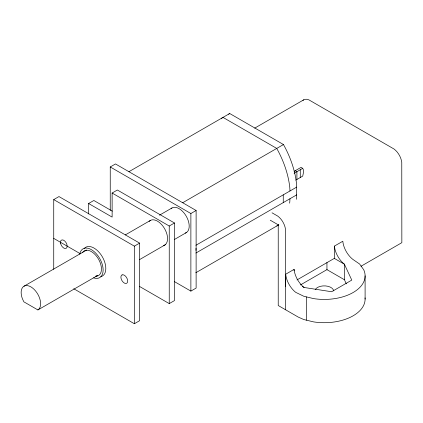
<?xml version="1.0" encoding="UTF-8"?>
<svg xmlns="http://www.w3.org/2000/svg" width="423" height="423" viewBox="0 0 423 423"><rect width="100%" height="100%" fill="white"/><g stroke="black" fill="none" stroke-linecap="round" stroke-linejoin="round"><path stroke-width="0.63" d="M285.604 286.508L285.689 274.226L294.085 269.377A17.391 10.041 60 0 0 304.084 287.476L331.621 291.738L351.777 280.1L344.401 264.201A17.391 10.041 60 0 1 334.403 246.101L342.804 241.253A17.391 10.041 60 0 0 352.798 259.352L359.629 264.042L363.711 269.731A40.862 23.593 0 0 1 313.665 298.622L303.809 296.269L295.682 292.325A17.391 10.041 60 0 1 285.689 274.226M294.08 270.672L294.085 269.377M334.403 246.101L334.318 258.379L344.401 264.201L344.401 279.719L346.31 283.838M289.977 198.736L289.797 201.866A68.896 39.778 60 0 1 289.623 203.183M128.925 171.701L229.715 113.512L283.468 144.544A68.896 39.778 60 0 1 296.518 183.756L296.518 197.99A68.896 39.778 60 0 1 296.343 199.302M195.976 250.453L196.013 248.29M37.906 309.943L39.323 308.626A13.774 7.952 60 0 0 30.89 286.884A13.774 7.952 60 0 0 22.456 298.887L23.873 301.842L37.906 309.943L97.576 275.532A13.774 7.952 60 0 1 95.561 276.156M53.737 269.292L53.737 199.593L58.977 196.568L139.606 243.119L139.606 320.708L134.366 323.738L73.75 288.74M110.244 210.368L110.244 166.969L115.484 163.944L196.119 210.495L196.119 288.084L190.879 291.109L174.292 281.538M88.608 213.959L88.608 203.516L93.848 200.486L112.328 211.156M88.608 203.516L112.127 217.089L112.127 193.036L117.367 190.012L174.482 222.99L174.482 300.579L169.242 303.603L139.505 286.434M254.704 128.137L303.709 99.844M24 286.202L86.593 250.067M125.282 234.934L150.355 220.457M159.466 215.196L171.992 207.968M182.678 202.739L283.468 144.544M53.737 199.593L134.366 246.149L139.606 243.119M112.127 193.036L169.242 226.014L174.482 222.99M110.244 166.969L190.879 213.52L196.119 210.495M139.537 259.622L165.747 244.489M174.287 239.561L186.247 232.655M294.107 171.378L301.049 167.371L302.725 168.343L303.397 169.829L303.629 171.701L302.725 176.1L295.788 180.108M294.107 173.319L302.725 168.343M195.902 245.287L296.692 187.098M195.902 253.044L296.692 194.855M195.791 272.756L278.429 225.047M296.983 279.936L334.461 258.3M300.393 284.965L327.079 269.557M361.009 266.247L401.85 242.67L401.771 162.485A12.796 7.387 60 0 0 393.982 148.991L308.927 99.886A12.796 7.387 60 0 0 302.931 100.42M53.737 238.387L80.09 253.61M295.228 170.733L296.909 171.701L296.909 179.463M272.031 212.806L277.737 216.1A12.796 7.387 60 0 1 285.604 231.006L285.604 309.784M270.249 220.209L278.228 224.814L278.228 305.522L298.236 317.076L303.809 319.545L313.665 321.903A40.862 23.593 0 0 0 365.049 297.887M344.401 279.719L326.942 269.636L326.942 262.524M302.403 286.508L304.084 287.476M289.977 190.974L289.797 187.638A68.896 39.778 60 0 0 276.748 148.425L222.995 117.393A68.896 39.778 60 0 0 221.441 118.472M365.102 275.838L365.102 299.114M306.538 296.92L306.538 320.195M300.267 169.76L300.267 177.523M283.257 194.855L283.257 202.617M190.879 213.52L190.879 291.109M169.242 226.014L169.242 303.603M134.366 246.149L134.366 323.738M315.309 289.48A9.502 5.488 0 0 1 325.483 285.916A9.502 5.488 0 0 1 333.71 290.876M228.669 114.215A68.896 39.778 60 0 1 229.715 113.512M278.81 224.544A68.896 39.778 60 0 1 276.748 226.014M84.124 248.655A16.629 9.602 60 0 1 102.17 256.534A16.629 9.602 60 0 1 100.806 276.679M171.119 208.608A14.255 8.227 60 0 1 186.247 216.195A14.255 8.227 60 0 1 185.253 233.089M149.097 221.499A14.255 8.227 60 0 1 164.373 228.283A14.255 8.227 60 0 1 163.616 245.578M79.778 254.191A16.629 9.602 60 0 1 91.965 250.004A16.629 9.602 60 0 1 103.09 269.028A16.629 9.602 60 0 1 93.62 277.848M82.638 252.351A14.255 8.227 60 0 1 98.501 259.119A14.255 8.227 60 0 1 96.391 276.208M122.147 274.934A2.379 1.375 60 0 0 121.56 275.336A2.379 1.375 60 0 0 121.158 275.992A2.379 1.375 60 0 0 120.967 276.864A2.379 1.375 60 0 0 121.004 277.89A2.379 1.375 60 0 0 121.264 279A2.379 1.375 60 0 0 121.729 280.116A2.379 1.375 60 0 0 122.369 281.168A2.379 1.375 60 0 0 123.141 282.078A2.379 1.375 60 0 0 123.992 282.786A2.379 1.375 60 0 0 124.859 283.246A2.379 1.375 60 0 0 125.689 283.426A2.379 1.375 60 0 0 126.424 283.31A2.379 1.375 60 0 0 127.016 282.913A2.379 1.375 60 0 0 127.418 282.252A2.379 1.375 60 0 0 127.609 281.38A2.379 1.375 60 0 0 127.572 280.359A2.379 1.375 60 0 0 127.312 279.249A2.379 1.375 60 0 0 126.847 278.128A2.379 1.375 60 0 0 126.202 277.081A2.379 1.375 60 0 0 125.435 276.166A2.379 1.375 60 0 0 124.584 275.458A2.379 1.375 60 0 0 123.717 274.998A2.379 1.375 60 0 0 122.882 274.818A2.379 1.375 60 0 0 122.147 274.934M60.563 243.315A4.753 2.744 60 0 0 66.178 248.327A4.753 2.744 60 0 0 64.698 240.978A4.753 2.744 60 0 0 60.563 243.315"/></g></svg>
